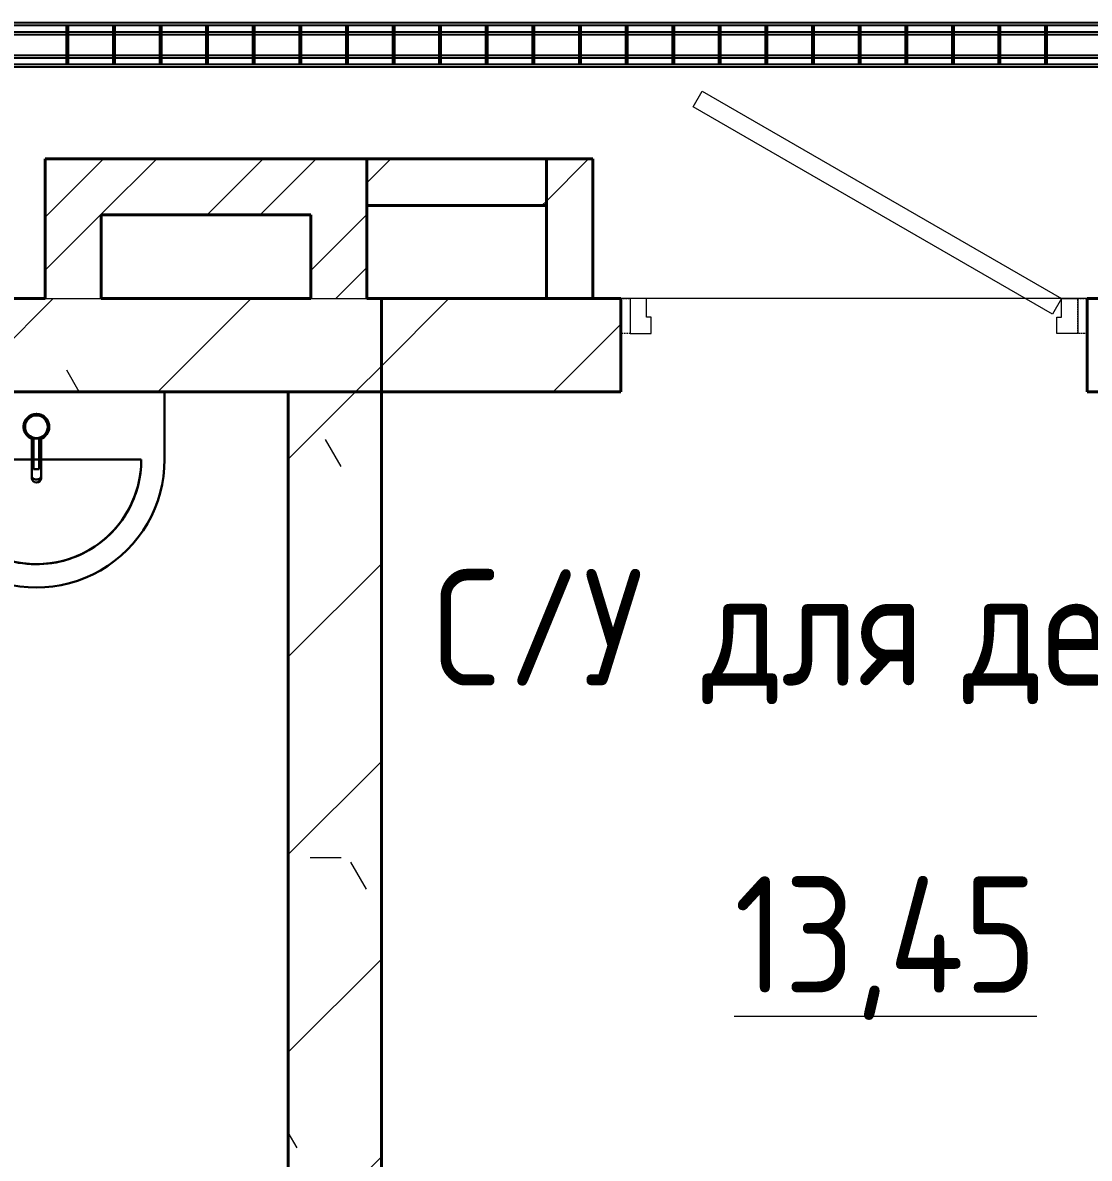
# Model space of a CAD drawing. Header units: millimetres. Extents: x 0 to 351840, y -132678 to 32417.
# Drawn here: x 310687 to 312975, y -112811 to -110374 of the extents above; entities that cross this region are included whole.
import ezdxf
from ezdxf import colors
from ezdxf.entities.mleader import LeaderData, LeaderLine
from ezdxf.math import Vec2, Vec3

# ---------------------------------------------------------------- set-up
doc = ezdxf.new("R2010")
doc.units = ezdxf.units.MM
doc.linetypes.add('BI_невидимые', pattern=[5, 3, -2])
for name, color, linetype, lineweight in [('E-CABL-TRAY-IDEN', 7, 'Continuous', 9), ('Двери', 7, 'Continuous', 18), ('Марки помещений', 7, 'Continuous', 20), ('Перекрытие', 7, 'Continuous', 18), ('Сантехника', 7, 'Continuous', 9), ('Стены внутренние', 7, 'Continuous', 18), ('Стены несущие', 7, 'Continuous', 18), ('Стены штриховка', 7, 'Continuous', 18)]:
    doc.layers.add(name, color=color, linetype=linetype, lineweight=lineweight)
doc.styles.add('GOST Common_1', font='GOST Common.ttf', dxfattribs={"width": 0.9, "height": 250})
doc.styles.add('новый', font='Шрифт GOST2304A.ttf', dxfattribs={"width": 0.8, "height": 250})
pattern_1 = [(0, (2e-10, 1e-10), (1625.6, 406.4), [67.056, -1152.144, 67.056, -1152.144, -6502.4]), (0, (2e-10, 1e-10), (1625.6, 406.4), [-2438.4, 67.056, -2371.344, 67.056, -1152.144, -2844.8]), (0, (2e-10, 1e-10), (1625.6, 406.4), [-6096, 67.056, -745.744, 67.056, -1964.944]), (120, (609.6, 203.2), (-1164.753, 1204.611), [67.056, -1152.144, 67.056, -1152.144, -6502.4]), (120, (609.6, 203.2), (-1164.753, 1204.611), [-2438.4, 67.056, -2371.344, 67.056, -1152.144, -2844.8]), (120, (609.6, 203.2), (-1164.753, 1204.611), [-6096, 67.056, -745.744, 67.056, -1964.944]), (240, (812.8, 1016), (-460.847, -1611.011), [67.056, -1152.144, 67.056, -1152.144, -6502.4]), (240, (812.8, 1016), (-460.847, -1611.011), [-2438.4, 67.056, -2371.344, 67.056, -1152.144, -2844.8]), (240, (812.8, 1016), (-460.847, -1611.011), [-6096, 67.056, -745.744, 67.056, -1964.944])]
pattern_2 = [(45, (2e-10, 1e-10), (-212.132, 212.132), [])]
pattern_3 = [(45, (2e-10, 1e-10), (-171.074, 171.074), []), (45, (114.05, 1e-10), (-171.074, 171.074), [])]

# ---------------------------------------------------------------- blocks, each defined once
blk = doc.blocks.new('*U52')
at = {"color": 0, "linetype": 'ByBlock', "lineweight": -2}
for p, q in [((24340.8, 47.5), (187, 47.5)), ((287.3, 42.5), (24340.8, 42.5)), ((24340.8, 27.5), (292.3, 27.5)), ((4487.3, 42.5), (4487.3, 41.5)), ((4487.3, 41.5), (4487.3, 40)), ((4487.3, 40), (4487.3, 37.5)), ((4487.3, 37.5), (4487.3, -37.5)), ((4492.3, 41.5), (4492.3, 42.5)), ((4492.3, 40), (4492.3, 41.5)), ((4492.3, 37.5), (4492.3, 40)), ((4492.3, -37.5), (4492.3, 37.5)), ((4587.3, 42.5), (4587.3, 41.5)), ((4587.3, 41.5), (4587.3, 40)), ((4587.3, 40), (4587.3, 37.5)), ((4587.3, 37.5), (4587.3, -37.5)), ((4592.3, 41.5), (4592.3, 42.5)), ((4592.3, 40), (4592.3, 41.5)), ((4592.3, 37.5), (4592.3, 40)), ((4592.3, -37.5), (4592.3, 37.5)), ((4687.3, 42.5), (4687.3, 41.5)), ((4687.3, 41.5), (4687.3, 40)), ((4687.3, 40), (4687.3, 37.5)), ((4687.3, 37.5), (4687.3, -37.5)), ((4692.3, 41.5), (4692.3, 42.5)), ((4692.3, 40), (4692.3, 41.5)), ((4692.3, 37.5), (4692.3, 40)), ((4692.3, -37.5), (4692.3, 37.5)), ((4787.3, 42.5), (4787.3, 41.5)), ((4787.3, 41.5), (4787.3, 40)), ((4787.3, 40), (4787.3, 37.5)), ((4787.3, 37.5), (4787.3, -37.5)), ((4792.3, 41.5), (4792.3, 42.5)), ((4792.3, 40), (4792.3, 41.5)), ((4792.3, 37.5), (4792.3, 40)), ((4792.3, -37.5), (4792.3, 37.5)), ((4887.3, 42.5), (4887.3, 41.5)), ((4887.3, 41.5), (4887.3, 40)), ((4887.3, 40), (4887.3, 37.5)), ((4887.3, 37.5), (4887.3, -37.5)), ((4892.3, 41.5), (4892.3, 42.5)), ((4892.3, 40), (4892.3, 41.5)), ((4892.3, 37.5), (4892.3, 40)), ((4892.3, -37.5), (4892.3, 37.5)), ((4987.3, 42.5), (4987.3, 41.5)), ((4987.3, 41.5), (4987.3, 40)), ((4987.3, 40), (4987.3, 37.5)), ((4987.3, 37.5), (4987.3, -37.5)), ((4992.3, 41.5), (4992.3, 42.5)), ((4992.3, 40), (4992.3, 41.5)), ((4992.3, 37.5), (4992.3, 40)), ((4992.3, -37.5), (4992.3, 37.5)), ((5087.3, 42.5), (5087.3, 41.5)), ((5087.3, 41.5), (5087.3, 40)), ((5087.3, 40), (5087.3, 37.5)), ((5087.3, 37.5), (5087.3, -37.5)), ((5092.3, 41.5), (5092.3, 42.5)), ((5092.3, 40), (5092.3, 41.5)), ((5092.3, 37.5), (5092.3, 40)), ((5092.3, -37.5), (5092.3, 37.5)), ((5187.3, 42.5), (5187.3, 41.5)), ((5187.3, 41.5), (5187.3, 40)), ((5187.3, 40), (5187.3, 37.5)), ((5187.3, 37.5), (5187.3, -37.5)), ((5192.3, 41.5), (5192.3, 42.5)), ((5192.3, 40), (5192.3, 41.5)), ((5192.3, 37.5), (5192.3, 40)), ((5192.3, -37.5), (5192.3, 37.5)), ((5287.3, 42.5), (5287.3, 41.5)), ((5287.3, 41.5), (5287.3, 40)), ((5287.3, 40), (5287.3, 37.5)), ((5287.3, 37.5), (5287.3, -37.5)), ((5292.3, 41.5), (5292.3, 42.5)), ((5292.3, 40), (5292.3, 41.5)), ((5292.3, 37.5), (5292.3, 40)), ((5292.3, -37.5), (5292.3, 37.5)), ((5387.3, 42.5), (5387.3, 41.5)), ((5387.3, 41.5), (5387.3, 40)), ((5387.3, 40), (5387.3, 37.5)), ((5387.3, 37.5), (5387.3, -37.5)), ((5392.3, 41.5), (5392.3, 42.5)), ((5392.3, 40), (5392.3, 41.5)), ((5392.3, 37.5), (5392.3, 40)), ((5392.3, -37.5), (5392.3, 37.5)), ((5487.3, 42.5), (5487.3, 41.5)), ((5487.3, 41.5), (5487.3, 40)), ((5487.3, 40), (5487.3, 37.5)), ((5487.3, 37.5), (5487.3, -37.5)), ((5492.3, 41.5), (5492.3, 42.5)), ((5492.3, 40), (5492.3, 41.5)), ((5492.3, 37.5), (5492.3, 40)), ((5492.3, -37.5), (5492.3, 37.5)), ((5587.3, 42.5), (5587.3, 41.5)), ((5587.3, 41.5), (5587.3, 40)), ((5587.3, 40), (5587.3, 37.5)), ((5587.3, 37.5), (5587.3, -37.5)), ((5592.3, 41.5), (5592.3, 42.5)), ((5592.3, 40), (5592.3, 41.5)), ((5592.3, 37.5), (5592.3, 40)), ((5592.3, -37.5), (5592.3, 37.5)), ((5687.3, 42.5), (5687.3, 41.5)), ((5687.3, 41.5), (5687.3, 40)), ((5687.3, 40), (5687.3, 37.5)), ((5687.3, 37.5), (5687.3, -37.5)), ((5692.3, 41.5), (5692.3, 42.5)), ((5692.3, 40), (5692.3, 41.5)), ((5692.3, 37.5), (5692.3, 40)), ((5692.3, -37.5), (5692.3, 37.5)), ((5787.3, 42.5), (5787.3, 41.5)), ((5787.3, 41.5), (5787.3, 40)), ((5787.3, 40), (5787.3, 37.5)), ((5787.3, 37.5), (5787.3, -37.5)), ((5792.3, 41.5), (5792.3, 42.5)), ((5792.3, 40), (5792.3, 41.5)), ((5792.3, 37.5), (5792.3, 40)), ((5792.3, -37.5), (5792.3, 37.5)), ((5887.3, 42.5), (5887.3, 41.5)), ((5887.3, 41.5), (5887.3, 40)), ((5887.3, 40), (5887.3, 37.5)), ((5887.3, 37.5), (5887.3, -37.5)), ((5892.3, 41.5), (5892.3, 42.5)), ((5892.3, 40), (5892.3, 41.5)), ((5892.3, 37.5), (5892.3, 40)), ((5892.3, -37.5), (5892.3, 37.5)), ((5987.3, 42.5), (5987.3, 41.5)), ((5987.3, 41.5), (5987.3, 40)), ((5987.3, 40), (5987.3, 37.5)), ((5987.3, 37.5), (5987.3, -37.5)), ((5992.3, 41.5), (5992.3, 42.5)), ((5992.3, 40), (5992.3, 41.5)), ((5992.3, 37.5), (5992.3, 40)), ((5992.3, -37.5), (5992.3, 37.5)), ((6087.3, 42.5), (6087.3, 41.5)), ((6087.3, 41.5), (6087.3, 40)), ((6087.3, 40), (6087.3, 37.5)), ((6087.3, 37.5), (6087.3, -37.5)), ((6092.3, 41.5), (6092.3, 42.5)), ((6092.3, 40), (6092.3, 41.5)), ((6092.3, 37.5), (6092.3, 40)), ((6092.3, -37.5), (6092.3, 37.5)), ((6187.3, 42.5), (6187.3, 41.5)), ((6187.3, 41.5), (6187.3, 40)), ((6187.3, 40), (6187.3, 37.5)), ((6187.3, 37.5), (6187.3, -37.5)), ((6192.3, 41.5), (6192.3, 42.5)), ((6192.3, 40), (6192.3, 41.5)), ((6192.3, 37.5), (6192.3, 40)), ((6192.3, -37.5), (6192.3, 37.5)), ((6287.3, 42.5), (6287.3, 41.5)), ((6287.3, 41.5), (6287.3, 40)), ((6287.3, 40), (6287.3, 37.5)), ((6287.3, 37.5), (6287.3, -37.5)), ((6292.3, 41.5), (6292.3, 42.5)), ((6292.3, 40), (6292.3, 41.5)), ((6292.3, 37.5), (6292.3, 40)), ((6292.3, -37.5), (6292.3, 37.5)), ((6387.3, 42.5), (6387.3, 41.5)), ((6387.3, 41.5), (6387.3, 40)), ((6387.3, 40), (6387.3, 37.5)), ((6387.3, 37.5), (6387.3, -37.5)), ((6392.3, 41.5), (6392.3, 42.5)), ((6392.3, 40), (6392.3, 41.5)), ((6392.3, 37.5), (6392.3, 40)), ((6392.3, -37.5), (6392.3, 37.5)), ((6487.3, 42.5), (6487.3, 41.5)), ((6487.3, 41.5), (6487.3, 40)), ((6487.3, 40), (6487.3, 37.5)), ((6487.3, 37.5), (6487.3, -37.5)), ((6492.3, 41.5), (6492.3, 42.5)), ((6492.3, 40), (6492.3, 41.5)), ((6492.3, 37.5), (6492.3, 40)), ((6492.3, -37.5), (6492.3, 37.5)), ((6587.3, 42.5), (6587.3, 41.5)), ((6587.3, 41.5), (6587.3, 40)), ((6587.3, 40), (6587.3, 37.5)), ((6587.3, 37.5), (6587.3, -37.5)), ((6592.3, 41.5), (6592.3, 42.5)), ((6592.3, 40), (6592.3, 41.5)), ((6592.3, 37.5), (6592.3, 40)), ((6592.3, -37.5), (6592.3, 37.5)), ((292.3, 22.5), (24340.8, 22.5)), ((24340.8, -22.5), (292.3, -22.5)), ((187, -47.5), (24340.8, -47.5)), ((24340.8, -42.5), (287.3, -42.5)), ((292.3, -27.5), (24340.8, -27.5)), ((4487.3, -37.5), (4487.3, -40)), ((4487.3, -40), (4487.3, -41.5)), ((4487.3, -41.5), (4487.3, -42.5)), ((4492.3, -40), (4492.3, -37.5)), ((4492.3, -41.5), (4492.3, -40)), ((4492.3, -42.5), (4492.3, -41.5)), ((4587.3, -37.5), (4587.3, -40)), ((4587.3, -40), (4587.3, -41.5)), ((4587.3, -41.5), (4587.3, -42.5)), ((4592.3, -40), (4592.3, -37.5)), ((4592.3, -41.5), (4592.3, -40)), ((4592.3, -42.5), (4592.3, -41.5)), ((4687.3, -37.5), (4687.3, -40)), ((4687.3, -40), (4687.3, -41.5)), ((4687.3, -41.5), (4687.3, -42.5)), ((4692.3, -40), (4692.3, -37.5)), ((4692.3, -41.5), (4692.3, -40)), ((4692.3, -42.5), (4692.3, -41.5)), ((4787.3, -37.5), (4787.3, -40)), ((4787.3, -40), (4787.3, -41.5)), ((4787.3, -41.5), (4787.3, -42.5)), ((4792.3, -40), (4792.3, -37.5)), ((4792.3, -41.5), (4792.3, -40)), ((4792.3, -42.5), (4792.3, -41.5)), ((4887.3, -37.5), (4887.3, -40)), ((4887.3, -40), (4887.3, -41.5)), ((4887.3, -41.5), (4887.3, -42.5)), ((4892.3, -40), (4892.3, -37.5)), ((4892.3, -41.5), (4892.3, -40)), ((4892.3, -42.5), (4892.3, -41.5)), ((4987.3, -37.5), (4987.3, -40)), ((4987.3, -40), (4987.3, -41.5)), ((4987.3, -41.5), (4987.3, -42.5)), ((4992.3, -40), (4992.3, -37.5)), ((4992.3, -41.5), (4992.3, -40)), ((4992.3, -42.5), (4992.3, -41.5)), ((5087.3, -37.5), (5087.3, -40)), ((5087.3, -40), (5087.3, -41.5)), ((5087.3, -41.5), (5087.3, -42.5)), ((5092.3, -40), (5092.3, -37.5)), ((5092.3, -41.5), (5092.3, -40)), ((5092.3, -42.5), (5092.3, -41.5)), ((5187.3, -37.5), (5187.3, -40)), ((5187.3, -40), (5187.3, -41.5)), ((5187.3, -41.5), (5187.3, -42.5)), ((5192.3, -40), (5192.3, -37.5)), ((5192.3, -41.5), (5192.3, -40)), ((5192.3, -42.5), (5192.3, -41.5)), ((5287.3, -37.5), (5287.3, -40)), ((5287.3, -40), (5287.3, -41.5)), ((5287.3, -41.5), (5287.3, -42.5)), ((5292.3, -40), (5292.3, -37.5)), ((5292.3, -41.5), (5292.3, -40)), ((5292.3, -42.5), (5292.3, -41.5)), ((5387.3, -37.5), (5387.3, -40)), ((5387.3, -40), (5387.3, -41.5)), ((5387.3, -41.5), (5387.3, -42.5)), ((5392.3, -40), (5392.3, -37.5)), ((5392.3, -41.5), (5392.3, -40)), ((5392.3, -42.5), (5392.3, -41.5)), ((5487.3, -37.5), (5487.3, -40)), ((5487.3, -40), (5487.3, -41.5)), ((5487.3, -41.5), (5487.3, -42.5)), ((5492.3, -40), (5492.3, -37.5)), ((5492.3, -41.5), (5492.3, -40)), ((5492.3, -42.5), (5492.3, -41.5)), ((5587.3, -37.5), (5587.3, -40)), ((5587.3, -40), (5587.3, -41.5)), ((5587.3, -41.5), (5587.3, -42.5)), ((5592.3, -40), (5592.3, -37.5)), ((5592.3, -41.5), (5592.3, -40)), ((5592.3, -42.5), (5592.3, -41.5)), ((5687.3, -37.5), (5687.3, -40)), ((5687.3, -40), (5687.3, -41.5)), ((5687.3, -41.5), (5687.3, -42.5)), ((5692.3, -40), (5692.3, -37.5)), ((5692.3, -41.5), (5692.3, -40)), ((5692.3, -42.5), (5692.3, -41.5)), ((5787.3, -37.5), (5787.3, -40)), ((5787.3, -40), (5787.3, -41.5)), ((5787.3, -41.5), (5787.3, -42.5)), ((5792.3, -40), (5792.3, -37.5)), ((5792.3, -41.5), (5792.3, -40)), ((5792.3, -42.5), (5792.3, -41.5)), ((5887.3, -37.5), (5887.3, -40)), ((5887.3, -40), (5887.3, -41.5)), ((5887.3, -41.5), (5887.3, -42.5)), ((5892.3, -40), (5892.3, -37.5)), ((5892.3, -41.5), (5892.3, -40)), ((5892.3, -42.5), (5892.3, -41.5)), ((5987.3, -37.5), (5987.3, -40)), ((5987.3, -40), (5987.3, -41.5)), ((5987.3, -41.5), (5987.3, -42.5)), ((5992.3, -40), (5992.3, -37.5)), ((5992.3, -41.5), (5992.3, -40)), ((5992.3, -42.5), (5992.3, -41.5)), ((6087.3, -37.5), (6087.3, -40)), ((6087.3, -40), (6087.3, -41.5)), ((6087.3, -41.5), (6087.3, -42.5)), ((6092.3, -40), (6092.3, -37.5)), ((6092.3, -41.5), (6092.3, -40)), ((6092.3, -42.5), (6092.3, -41.5)), ((6187.3, -37.5), (6187.3, -40)), ((6187.3, -40), (6187.3, -41.5)), ((6187.3, -41.5), (6187.3, -42.5)), ((6192.3, -40), (6192.3, -37.5)), ((6192.3, -41.5), (6192.3, -40)), ((6192.3, -42.5), (6192.3, -41.5)), ((6287.3, -37.5), (6287.3, -40)), ((6287.3, -40), (6287.3, -41.5)), ((6287.3, -41.5), (6287.3, -42.5)), ((6292.3, -40), (6292.3, -37.5)), ((6292.3, -41.5), (6292.3, -40)), ((6292.3, -42.5), (6292.3, -41.5)), ((6387.3, -37.5), (6387.3, -40)), ((6387.3, -40), (6387.3, -41.5)), ((6387.3, -41.5), (6387.3, -42.5)), ((6392.3, -40), (6392.3, -37.5)), ((6392.3, -41.5), (6392.3, -40)), ((6392.3, -42.5), (6392.3, -41.5)), ((6487.3, -37.5), (6487.3, -40)), ((6487.3, -40), (6487.3, -41.5)), ((6487.3, -41.5), (6487.3, -42.5)), ((6492.3, -40), (6492.3, -37.5)), ((6492.3, -41.5), (6492.3, -40)), ((6492.3, -42.5), (6492.3, -41.5)), ((6587.3, -37.5), (6587.3, -40)), ((6587.3, -40), (6587.3, -41.5)), ((6587.3, -41.5), (6587.3, -42.5)), ((6592.3, -40), (6592.3, -37.5)), ((6592.3, -41.5), (6592.3, -40)), ((6592.3, -42.5), (6592.3, -41.5))]:
    blk.add_line(p, q, dxfattribs=at)
for centre, start, end in [((4489.8, 40), 180, 0), ((4589.8, 40), 180, 0), ((4689.8, 40), 180, 0), ((4789.8, 40), 180, 0), ((4889.8, 40), 180, 0), ((4989.8, 40), 180, 0), ((5089.8, 40), 180, 0), ((5189.8, 40), 180, 0), ((5289.8, 40), 180, 0), ((5389.8, 40), 180, 0), ((5489.8, 40), 180, 0), ((5589.8, 40), 180, 0), ((5689.8, 40), 180, 0), ((5789.8, 40), 180, 0), ((5889.8, 40), 180, 0), ((5989.8, 40), 180, 0), ((6089.8, 40), 180, 0), ((6189.8, 40), 180, 0), ((6289.8, 40), 180, 0), ((6389.8, 40), 180, 0), ((6489.8, 40), 180, 0), ((6589.8, 40), 180, 0), ((4489.8, -40), 0, 180), ((4589.8, -40), 0, 180), ((4689.8, -40), 0, 180), ((4789.8, -40), 0, 180), ((4889.8, -40), 0, 180), ((4989.8, -40), 0, 180), ((5089.8, -40), 0, 180), ((5189.8, -40), 0, 180), ((5289.8, -40), 0, 180), ((5389.8, -40), 0, 180), ((5489.8, -40), 0, 180), ((5589.8, -40), 0, 180), ((5689.8, -40), 0, 180), ((5789.8, -40), 0, 180), ((5889.8, -40), 0, 180), ((5989.8, -40), 0, 180), ((6089.8, -40), 0, 180), ((6189.8, -40), 0, 180), ((6289.8, -40), 0, 180), ((6389.8, -40), 0, 180), ((6489.8, -40), 0, 180), ((6589.8, -40), 0, 180)]:
    blk.add_arc(centre, 2.5, start, end, dxfattribs=at)
blk = doc.blocks.new('_DotSmall')
at = {"color": 0, "linetype": 'ByBlock', "const_width": 0.5}
blk.add_lwpolyline([(-0.0625, 0, 1), (0.0625, 0, 1)], format="xyb", close=True, dxfattribs=at)
blk = doc.blocks.new('ADSK_Умывальник_Полукруглый_Керамический_ГОСТ30493-96 - 2-ой величины-V51-02 Этаж__3_300___Отделочный_')
at = {"layer": 'Сантехника', "color": 9, "lineweight": 30}
for p, q in [((15845, 5245), (15700, 5245)), ((15845, 4979.9), (15845, 5195)), ((15845, 4745), (15845, 4960.1)), ((15700, 4695), (15845, 4695))]:
    blk.add_line(p, q, dxfattribs=at)
at = {"layer": 'Сантехника', "color": 9, "lineweight": 30, "flags": 128}
blk.add_lwpolyline([(15845, 4745), (15854, 4745.2), (15863, 4745.7), (15871.9, 4746.6), (15880.8, 4747.9), (15889.7, 4749.5), (15898.5, 4751.4), (15907.2, 4753.8), (15915.8, 4756.4), (15924.3, 4759.4), (15932.6, 4762.8), (15940.8, 4766.4), (15948.9, 4770.4), (15956.8, 4774.7), (15964.5, 4779.4), (15972, 4784.3), (15979.4, 4789.5), (15986.5, 4795), (15993.4, 4800.8), (16000, 4806.9), (16006.4, 4813.2), (16012.5, 4819.8), (16018.4, 4826.6), (16024, 4833.7), (16029.3, 4841), (16034.3, 4848.4), (16039, 4856.1), (16043.4, 4864), (16047.5, 4872), (16051.3, 4880.1), (16054.7, 4888.5), (16057.8, 4896.9), (16060.6, 4905.5), (16063, 4914.2), (16065, 4922.9), (16066.7, 4931.8), (16068.1, 4940.7), (16069.1, 4949.6), (16069.7, 4958.6), (16070, 4967.6), (16069.9, 4976.6), (16069.5, 4985.6), (16068.7, 4994.5), (16067.5, 5003.4), (16066, 5012.3), (16064.1, 5021.1), (16061.9, 5029.8), (16059.3, 5038.5), (16056.4, 5047), (16053.2, 5055.4), (16049.6, 5063.6), (16045.7, 5071.7), (16041.5, 5079.7), (16036.9, 5087.5), (16032.1, 5095), (16026.9, 5102.4), (16021.5, 5109.6), (16015.7, 5116.5), (16009.8, 5123.2), (16003.5, 5129.7), (15997, 5135.9), (15990.2, 5141.9), (15983.2, 5147.5), (15976, 5152.9), (15968.6, 5158), (15961, 5162.8), (15953.2, 5167.3), (15945.2, 5171.5), (15937.1, 5175.3), (15928.8, 5178.8), (15920.4, 5182), (15911.8, 5184.8), (15903.2, 5187.3), (15894.5, 5189.5), (15885.6, 5191.3), (15876.8, 5192.7), (15867.8, 5193.8), (15858.8, 5194.6), (15849.9, 5194.9), (15845, 5195)], dxfattribs=at)
at = {"layer": 'Сантехника', "color": 9, "lineweight": 30}
for radius in [275, 225]:
    blk.add_arc((15845, 4970), radius, 270, 90, dxfattribs=at)
blk = doc.blocks.new('ADSK_Смеситель_ГОСТ25809-96 - Для умывальника_Однорукояточный-V87-02 Этаж__3_300___Отделочный_')
at = {"layer": 'Сантехника', "color": 9, "lineweight": 30}
for p, q in [((12130, 5099.8), (12130, 5041.6)), ((12134, 5100.4), (12134, 5054.7)), ((12146, 5054.7), (12146, 5100.4)), ((12150, 5041.6), (12150, 5099.8)), ((12134, 5054.7), (12134, 5034)), ((12135, 5054.8), (12145, 5054.8)), ((12146, 5034), (12146, 5054.7)), ((12130, 5041.6), (12130, 5018.9)), ((12134, 5034), (12135, 5034)), ((12134, 5034), (12135, 5034)), ((12145, 5034), (12135, 5034)), ((12145, 5034), (12146, 5034)), ((12145, 5034), (12146, 5034)), ((12150, 5018.9), (12150, 5041.6)), ((12130, 5018.9), (12130, 5015)), ((12150, 5015), (12150, 5018.9))]:
    blk.add_line(p, q, dxfattribs=at)
for radius, start, end in [(27.5, 0, 180), (24.5, 0, 180), (27.5, 101.9767, 135), (27.5, 83.3116, 96.6875), (27.5, 45, 78.0226), (27.5, 161.9769, 180), (27.5, 180, 198.0231), (27.5, 180, 258.9224), (27.5, 143.3119, 156.6878), (24.5, 180, 0), (27.5, 281.0769, 0), (27.5, 23.3113, 36.6872), (27.5, 0, 18.0223), (27.5, 341.9777, 0), (27.5, 203.3122, 216.6881), (27.5, 225, 240), (27.5, 242.2681, 258.0233), (24.5, 255, 259.7702), (24.5, 255, 259.7702), (24.5, 280.2298, 285), (24.5, 280.2298, 285), (27.5, 281.9774, 315), (27.5, 323.3128, 336.6887)]:
    blk.add_arc((12140, 5125), radius, start, end, dxfattribs=at)
for start_param, end_param in [(3.141593, 4.712389), (4.712389, 6.283185)]:
    blk.add_ellipse((12140, 5015), major_axis=(10, 0), ratio=0.965926, start_param=start_param, end_param=end_param, dxfattribs=at)
for points, knots in [([(12133.3, 5101.4), (12133.4, 5101.4), (12133.5, 5101.4), (12133.9, 5101.3), (12134.5, 5101.1), (12135.1, 5101), (12135.5, 5100.9)], [0.77430556, 0.77430556, 0.77430556, 0.77430556, 0.78298611, 0.79166667, 0.82638889, 0.86111111, 0.86111111, 0.86111111, 0.86111111]), ([(12144.5, 5100.9), (12144.8, 5101), (12145.3, 5101.1), (12145.8, 5101.2), (12146.3, 5101.3), (12146.5, 5101.4), (12146.6, 5101.4)], [0.13888889, 0.13888889, 0.13888889, 0.13888889, 0.16666667, 0.19444444, 0.20833333, 0.22222222, 0.22222222, 0.22222222, 0.22222222]), ([(12135, 5045.3), (12133.5, 5044.9), (12131.6, 5044.1), (12130.2, 5042.7), (12130, 5042), (12130, 5041.6)], [0.1666667, 0.1666667, 0.1666667, 0.1666667, 0.3333333, 0.4166667, 0.5, 0.5, 0.5, 0.5]), ([(12134, 5054.3), (12134, 5054.3), (12134, 5054.3), (12134.1, 5054.3), (12134.3, 5054.2), (12134.5, 5054.2), (12134.8, 5054.2), (12135, 5054.2)], [0, 0, 0, 0, 0.166667, 0.333333, 0.5, 0.666667, 1, 1, 1, 1]), ([(12146, 5054.7), (12146, 5054.7), (12146, 5054.8), (12145.9, 5054.8), (12145.7, 5054.8), (12145.4, 5054.8), (12145.2, 5054.8), (12145, 5054.8)], [0, 0, 0, 0, 0.166667, 0.333333, 0.5, 0.666667, 1, 1, 1, 1]), ([(12140, 5011.8), (12139.1, 5011.8), (12137.8, 5011.9), (12136.1, 5012.3), (12135, 5012.7), (12134.1, 5013.2), (12133.4, 5013.6), (12132.7, 5014), (12132, 5014.6), (12131.4, 5015.2), (12131, 5015.8), (12130.7, 5016.2), (12130.5, 5016.6), (12130.3, 5017.1), (12130.2, 5017.5), (12130.1, 5018), (12130, 5018.4), (12130, 5018.7), (12130, 5018.9)], [0, 0, 0, 0, 0.0833333, 0.125, 0.1666667, 0.2083333, 0.2291667, 0.25, 0.2916667, 0.3333333, 0.3541667, 0.375, 0.3958333, 0.4166667, 0.4375, 0.4583333, 0.4791667, 0.5, 0.5, 0.5, 0.5]), ([(12150, 5018.9), (12150, 5018.7), (12150, 5018.4), (12149.9, 5018), (12149.8, 5017.5), (12149.6, 5017.1), (12149.5, 5016.6), (12149.2, 5016.2), (12149, 5015.8), (12148.6, 5015.3), (12148.3, 5014.9), (12147.8, 5014.4), (12147.2, 5014), (12146.6, 5013.6), (12145.9, 5013.2), (12145, 5012.7), (12143.8, 5012.3), (12142.2, 5011.9), (12140.9, 5011.8), (12140, 5011.8)], [0.5, 0.5, 0.5, 0.5, 0.5208333, 0.5416667, 0.5625, 0.5833333, 0.6041667, 0.625, 0.6458333, 0.6666667, 0.6875, 0.7083333, 0.75, 0.7708333, 0.7916667, 0.8333333, 0.875, 0.9166667, 1, 1, 1, 1])]:
    blk.add_open_spline(points, degree=3, knots=knots, dxfattribs=at)
for points in [[(12134, 5100.4), (12134, 5100.4), (12134.1, 5100.4), (12134.3, 5100.4), (12134.5, 5100.4), (12134.7, 5100.3), (12134.9, 5100.3), (12135, 5100.3)], [(12134.1, 5099.9), (12134.1, 5099.9), (12134, 5100), (12134, 5100), (12134, 5100)], [(12135, 5100.3), (12136.6, 5100), (12140, 5099.6), (12143.3, 5100), (12145, 5100.3)], [(12145, 5100.3), (12145.1, 5100.3), (12145.2, 5100.3), (12145.5, 5100.4), (12145.7, 5100.4), (12145.9, 5100.4), (12145.9, 5100.4), (12145.9, 5100.4)], [(12146, 5100), (12146, 5100), (12146, 5100), (12145.9, 5100)], [(12135, 5054.8), (12134.8, 5054.8), (12134.5, 5054.8), (12134.1, 5054.8), (12134, 5054.8), (12134, 5054.7)], [(12145, 5054.2), (12145.2, 5054.2), (12145.5, 5054.2), (12145.9, 5054.3), (12146, 5054.3), (12146, 5054.3)], [(12150, 5041.6), (12150, 5042), (12149.8, 5042.7), (12148.7, 5043.8), (12147.1, 5044.7), (12145.7, 5045.1), (12145, 5045.3)]]:
    blk.add_open_spline(points, degree=3, dxfattribs=at)
blk = doc.blocks.new('_Двери_Металлические_Однопольная_Техническая_1_3_4_8 - _дверь_ДМВ_2200-1010_Л Д-4_-5815335-02 Этаж__3_300___Отделочный_')
at = {"layer": 'Двери', "color": 9, "lineweight": 9}
for p, q in [((-220, 511.7), (-200.8, 545)), ((-200.8, 545), (570, 100)), ((550.8, 66.7), (-220, 511.7)), ((-320, 100), (-355, 100)), ((-355, 100), (-355, 25)), ((-320, 60), (-320, 100)), ((570, 100), (550.8, 66.7)), ((570, 100), (605, 100)), ((570, 60), (570, 100)), ((605, 100), (605, 25)), ((-310, 60), (-320, 60)), ((-310, 25), (-310, 60)), ((560, 60), (570, 60)), ((560, 25), (560, 60)), ((-355, 25), (-310, 25)), ((605, 25), (560, 25))]:
    blk.add_line(p, q, dxfattribs=at)
at = {"layer": 'Двери', "color": 9, "linetype": 'BI_невидимые', "lineweight": 9}
for p, q in [((-375, 25), (-375, 100)), ((-375, 100), (-355, 100)), ((-375, 25), (-375, 100)), ((-375, 100), (-355, 100)), ((-355, 100), (-355, 25)), ((-355, 100), (-355, 25)), ((605, 25), (605, 100)), ((605, 100), (625, 100)), ((605, 25), (605, 100)), ((605, 100), (625, 100)), ((625, 100), (625, 25)), ((625, 100), (625, 25)), ((-355, 25), (-375, 25)), ((-355, 25), (-375, 25)), ((625, 25), (605, 25)), ((625, 25), (605, 25))]:
    blk.add_line(p, q, dxfattribs=at)
blk = doc.blocks.new('A$C6dd5c291')
at = {"layer": 'Стены внутренние', "lineweight": 9}
h = blk.add_hatch(dxfattribs=at)
h.set_pattern_fill('FP_35', color=9, style=0, pattern_type=2)
h.set_pattern_definition(pattern_3)
h.paths.add_polyline_path([(12279, 5400), (12279, 5700), (12159, 5700), (12159, 5400)])
h = blk.add_hatch(dxfattribs=at)
h.set_pattern_fill('FP_35', color=9, style=0, pattern_type=2)
h.set_pattern_definition(pattern_3)
h.paths.add_polyline_path([(12729, 5580), (12729, 5700), (12279, 5700), (12279, 5580)])
h = blk.add_hatch(dxfattribs=at)
h.set_pattern_fill('FP_35', color=9, style=0, pattern_type=2)
h.set_pattern_definition(pattern_3)
h.paths.add_polyline_path([(12849, 5400), (12849, 5700), (12729, 5700), (12729, 5400)])
h = blk.add_hatch(dxfattribs=at)
h.set_pattern_fill('FP_34', color=9, style=0, pattern_type=2)
h.set_pattern_definition(pattern_2)
h.paths.add_polyline_path([(13234, 5600), (13234, 5700), (12849, 5700), (12849, 5600)])
h = blk.add_hatch(dxfattribs=at)
h.set_pattern_fill('FP_34', color=9, style=0, pattern_type=2)
h.set_pattern_definition(pattern_2)
h.paths.add_polyline_path([(13334, 5400), (13334, 5700), (13234, 5700), (13234, 5400)])
h = blk.add_hatch(dxfattribs=at)
h.set_pattern_fill('FP_33', color=9, style=0, pattern_type=2)
h.set_pattern_definition(pattern_1)
h.paths.add_polyline_path([(12880, 5200), (12880, 5400), (11500, 5400), (11500, 5200), (12528.8, 5200)])
h.paths.add_polyline_path([(9990, 5200), (9990, 5400), (7400, 5400), (7400, 5200)])
h = blk.add_hatch(dxfattribs=at)
h.set_pattern_fill('FP_34', color=9, style=0, pattern_type=2)
h.set_pattern_definition(pattern_2)
h.paths.add_polyline_path([(12880, 5200), (12880, 5400), (11500, 5400), (11500, 5200), (12528.8, 5200)])
h.paths.add_polyline_path([(9990, 5200), (9990, 5400), (7400, 5400), (7400, 5200)])
h = blk.add_hatch(dxfattribs=at)
h.set_pattern_fill('FP_33', color=9, style=0, pattern_type=2)
h.set_pattern_definition(pattern_1)
h.paths.add_polyline_path([(15206, 5200), (15580, 5200), (15580, 5400), (14394, 5400), (14394, 5200), (14670.6, 5200)])
h.paths.add_polyline_path([(13394, 5200), (13394, 5400), (12880, 5400), (12880, 5200)])
h = blk.add_hatch(dxfattribs=at)
h.set_pattern_fill('FP_34', color=9, style=0, pattern_type=2)
h.set_pattern_definition(pattern_2)
h.paths.add_polyline_path([(15206, 5200), (15580, 5200), (15580, 5400), (14394, 5400), (14394, 5200), (14670.6, 5200)])
h.paths.add_polyline_path([(13394, 5200), (13394, 5400), (12880, 5400), (12880, 5200)])
h = blk.add_hatch(dxfattribs=at)
h.set_pattern_fill('FP_33', color=9, style=0, pattern_type=2)
h.set_pattern_definition(pattern_1)
h.paths.add_polyline_path([(12880, -50), (12880, 5200), (12680, 5200), (12680, -50)])
h = blk.add_hatch(dxfattribs=at)
h.set_pattern_fill('FP_34', color=9, style=0, pattern_type=2)
h.set_pattern_definition(pattern_2)
h.paths.add_polyline_path([(12880, -50), (12880, 5200), (12680, 5200), (12680, -50)])
at = {"layer": 'Перекрытие', "color": 9, "lineweight": 9}
blk.add_line((14394, 5400), (13394, 5400), dxfattribs=at)
at = {"layer": 'Стены несущие', "color": 9, "lineweight": 40}
for p, q in [((12159, 5700), (12159, 5400)), ((13334, 5700), (12159, 5700)), ((12849, 5700), (12849, 5400)), ((13234, 5700), (13234, 5400)), ((13334, 5400), (13334, 5700)), ((12849, 5600), (13234, 5600)), ((12279, 5400), (12279, 5580)), ((12279, 5580), (12729, 5580)), ((12729, 5580), (12729, 5400)), ((12159, 5400), (11500, 5400)), ((12729, 5400), (12279, 5400)), ((13394, 5400), (12849, 5400)), ((12880, -50), (12880, 5400)), ((13394, 5200), (13394, 5400)), ((16855, 5400), (14394, 5400)), ((14394, 5400), (14394, 5200)), ((11500, 5200), (13394, 5200)), ((12680, 5200), (12680, -50)), ((14394, 5200), (15580, 5200))]:
    blk.add_line(p, q, dxfattribs=at)
at = {"layer": 'Стены штриховка', "color": 9}
for p, q in [((12159, 5400), (12279, 5400)), ((12729, 5400), (12849, 5400))]:
    blk.add_line(p, q, dxfattribs=at)
at = {"layer": 'Двери', "color": 9}
blk.add_blockref('_Двери_Металлические_Однопольная_Техническая_1_3_4_8 - _дверь_ДМВ_2200-1010_Л Д-4_-5815335-02 Этаж__3_300___Отделочный_', (13769, 5300), dxfattribs=at)
at = {"layer": 'Сантехника', "color": 9, "rotation": 269.9999999999999}
blk.add_blockref('ADSK_Умывальник_Полукруглый_Керамический_ГОСТ30493-96 - 2-ой величины-V51-02 Этаж__3_300___Отделочный_', (7170, 20900), dxfattribs=at)
at = {"layer": 'Сантехника', "color": 9}
blk.add_blockref('ADSK_Смеситель_ГОСТ25809-96 - Для умывальника_Однорукояточный-V87-02 Этаж__3_300___Отделочный_', (0, 0), dxfattribs=at)
at = {"layer": 'Марки помещений', "color": 9, "lineweight": 9, "char_height": 250, "attachment_point": 1, "style": 'GOST Common_1'}
for s, insert, width in [('\\fGOST Common|b0|i0|c204|p34|;\\W.9;С', (12991, 4819.3), 194.81), ('\\fGOST Common|b0|i0|c204|p34|;\\W.9;/', (13151.7, 4819.3), 194.81), ('\\fGOST Common|b0|i0|c204|p34|;\\W.9;У', (13312.4, 4819.3), 216.456), ('\\fGOST Common|b0|i0|c204|p34|;\\W.9; ', (13491, 4819.3), 93.797), ('\\fGOST Common|b0|i0|c204|p34|;\\W.9; ', (14050.6, 4819.3), 93.797), ('детей', (14128, 4819.3), 1024.557), ('для', (13568.4, 4819.3), 584.43), ('\\L13,45', (13637.2, 4160.2), 836.962)]:
    blk.add_mtext(s, dxfattribs=dict(at, insert=insert, width=width))

msp = doc.modelspace()

# ---------------------------------------------------------------- block references
msp.add_blockref('A$C6dd5c291', (298576.4, -116365.9))
at = {"color": 1}
msp.add_blockref('*U52', (306292.8, -110421.3), dxfattribs=at)

# ---------------------------------------------------------------- leaders
at = {"layer": 'E-CABL-TRAY-IDEN', "color": 0}
ml = msp.add_multileader_mtext('Standard', dxfattribs=at)
ml.set_content('{\\C0;Проволочный кабельный лоток 100х50(h)\\Pна отм. +3,100}', color=1, style='новый')
ml.set_leader_properties()
ml.set_arrow_properties(name='DOTSMALL')
ml.build(insert=Vec2(0, 0))
ml.multileader.update_dxf_attribs({"text_left_attachment_type": 6, "text_right_attachment_type": 6, "dogleg_length": 107.1, "arrow_head_size": 300})
ctx = ml.context
ctx.base_point, ctx.char_height, ctx.arrow_head_size, ctx.landing_gap_size, ctx.plane_origin, ctx.plane_x_axis, ctx.plane_y_axis = Vec3(308839.7, -113473), 300, 300, 10, Vec3(275218.3, -93779), Vec3(1, -0.000677), Vec3(0.000677, 1)
ctx.left_attachment, ctx.right_attachment, ctx.text_align_type = 6, 6, 1
notes = []
notes.append((ctx, [(1, (1, 1, 0), (308732.6, -113473), (1, -0.000677), 107.1, [(1, [(306964, -110468.8)], 0, [])])]))
ctx.mtext.insert, ctx.mtext.text_direction, ctx.mtext.rotation, ctx.mtext.width, ctx.mtext.defined_height, ctx.mtext.alignment, ctx.mtext.line_spacing_factor, ctx.mtext.line_spacing_style, ctx.mtext.flow_direction = Vec3(311924.7, -113115.1), Vec3(1, -0.000677), 6.282508, 6166.303, 388.8, 2, 0.96, 2, 5
for ctx, leaders in notes:
    for number, flags, end, landing, length, lines in leaders:
        leader = LeaderData()
        leader.index, (leader.has_last_leader_line, leader.has_dogleg_vector, leader.attachment_direction) = number, flags
        leader.last_leader_point, leader.dogleg_vector, leader.dogleg_length = Vec3(end), Vec3(landing), length
        for number, points, colour, breaks in lines:
            line = LeaderLine()
            line.index, line.vertices, line.color, line.breaks = number, Vec3.list(points), colors.encode_raw_color(colour), breaks
            leader.lines.append(line)
        ctx.leaders.append(leader)

doc.saveas('drawing.dxf')
